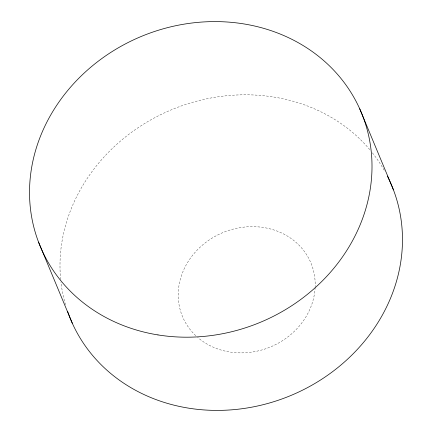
<?xml version="1.0" encoding="UTF-8"?>
<svg xmlns="http://www.w3.org/2000/svg" width="432" height="432" viewBox="0 0 432 432"><rect width="100%" height="100%" fill="white"/><g stroke="black" fill="none" stroke-linecap="round" stroke-linejoin="round"><path stroke-width="0.32" stroke-dasharray="2.16 1.62" d="M65.491 304.717A173.929 154.834 -22.6 0 1 60.95 282.123M60.664 279.488A173.929 154.834 -22.6 0 1 171.585 109.717A173.929 154.834 -22.6 0 1 370.321 150.293M372.406 152.863A173.929 154.834 -22.6 0 1 384.545 170.888M195.75 335.675A69.574 61.933 -22.6 0 1 223.301 232.421A69.574 61.933 -22.6 0 1 315.16 286.74M315.133 287.372A69.574 61.933 -22.6 0 1 271.069 346.702A69.574 61.933 -22.6 0 1 197.629 337.37"/><path stroke-width="0.65" d="M359.716 108.815L393.455 189.896M38.545 242.104L72.284 323.185M387.342 176.099A173.929 154.834 -22.6 0 1 291.908 395.053A173.929 154.834 -22.6 0 1 67.673 311.602M157.966 334.919A173.929 154.834 -22.6 0 0 365.758 124.767A173.929 154.834 -22.6 0 0 78.565 78.505A173.929 154.834 -22.6 0 0 157.966 334.919"/></g></svg>
